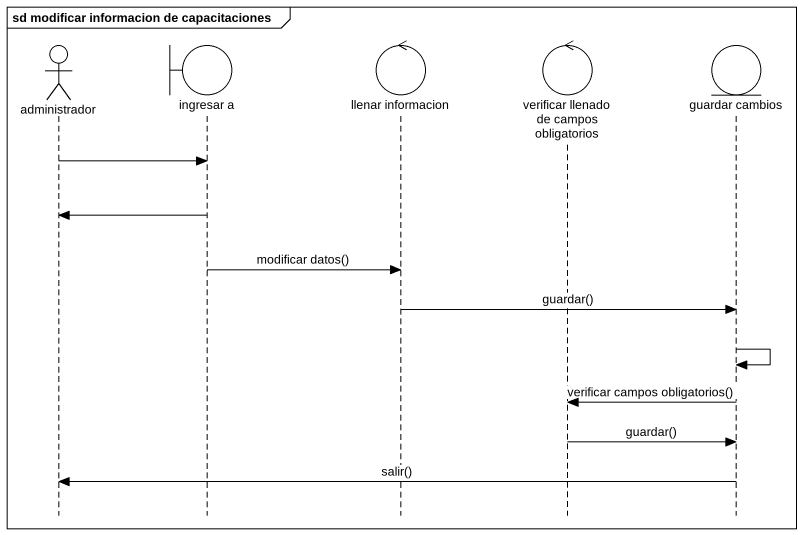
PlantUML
@startuml
mainframe sd modificar informacion de capacitaciones
hide footbox
actor administrador
boundary "ingresar a" as ingresar_a
control "llenar informacion" as llenar_informacion
control "verificar llenado de campos obligatorios" as verificar_llenado_de_campos
entity "guardar cambios" as guardar_cambios

administrador -> ingresar_a
ingresar_a -> administrador
ingresar_a -> llenar_informacion : modificar datos()
llenar_informacion -> guardar_cambios : guardar()
guardar_cambios -> guardar_cambios
guardar_cambios -> verificar_llenado_de_campos : verificar campos obligatorios()
verificar_llenado_de_campos -> guardar_cambios : guardar()
guardar_cambios -> administrador : salir()
@enduml
